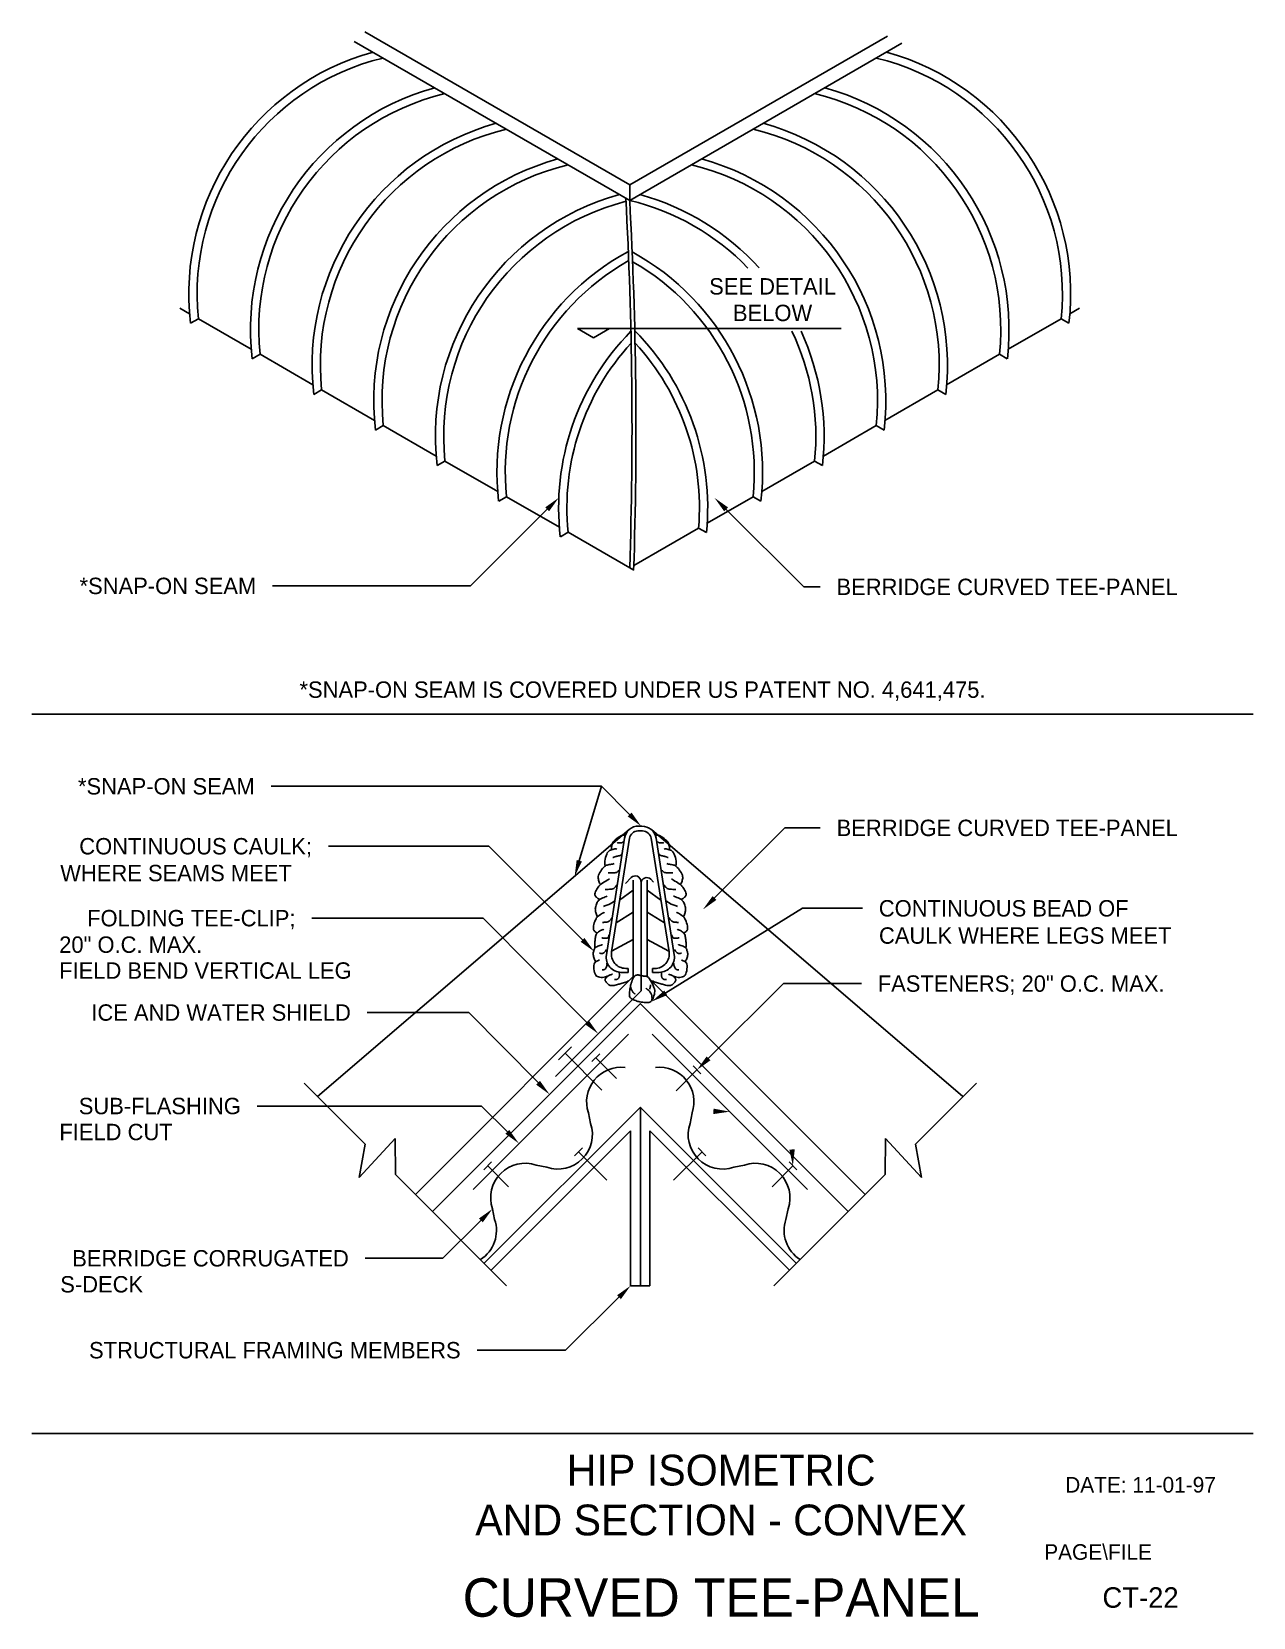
# Model space of a CAD drawing. Extents: x 1 to 15.9, y 0.5 to 19.8.
import ezdxf
from ezdxf.enums import TextEntityAlignment as Align

# ---------------------------------------------------------------- set-up
doc = ezdxf.new("R2010")
doc.units = 0
doc.header["$LTSCALE"] = 0.4
for name, color, linetype in [('BORDER', 7, 'CONTINUOUS'), ('CMP-FLSH', 7, 'CONTINUOUS'), ('DIM-TXT', 7, 'CONTINUOUS'), ('STRCTR', 7, 'CONTINUOUS')]:
    doc.layers.add(name, color=color, linetype=linetype)

msp = doc.modelspace()

# ---------------------------------------------------------------- linework, layer by layer
at = {"layer": 'BORDER', "color": 0, "linetype": 'CONTINUOUS'}
for p, q in [((0.982, 11.522), (15.88, 11.522)), ((15.88, 2.75), (0.982, 2.75))]:
    msp.add_line(p, q, dxfattribs=at)
at = {"layer": 'CMP-FLSH', "color": 0, "linetype": 'CONTINUOUS'}
for p, q in [((8.276, 17.788), (4.916, 19.728)), ((8.276, 17.979), (5.043, 19.845)), ((8.276, 17.979), (11.417, 19.793)), ((8.276, 17.788), (11.594, 19.704)), ((8.276, 17.788), (8.276, 17.979)), ((2.908, 16.406), (2.79, 16.475)), ((13.643, 16.406), (13.761, 16.475)), ((3.015, 16.345), (2.919, 16.29)), ((3.66, 15.972), (3.015, 16.345)), ((12.892, 15.972), (13.537, 16.345)), ((13.537, 16.345), (13.632, 16.29)), ((3.766, 15.911), (3.671, 15.856)), ((4.411, 15.539), (3.766, 15.911)), ((12.14, 15.539), (12.785, 15.911)), ((12.785, 15.911), (12.88, 15.856)), ((4.518, 15.477), (4.422, 15.422)), ((5.163, 15.105), (4.518, 15.477)), ((11.388, 15.105), (12.033, 15.477)), ((12.033, 15.477), (12.129, 15.422)), ((5.269, 15.043), (5.174, 14.988)), ((5.914, 14.671), (5.269, 15.043)), ((10.637, 14.671), (11.282, 15.043)), ((11.282, 15.043), (11.377, 14.988)), ((6.021, 14.609), (5.926, 14.554)), ((6.666, 14.237), (6.021, 14.609)), ((9.885, 14.237), (10.53, 14.609)), ((10.53, 14.609), (10.625, 14.554)), ((6.772, 14.175), (6.677, 14.12)), ((7.417, 13.803), (6.772, 14.175)), ((9.22, 13.853), (9.779, 14.175)), ((9.779, 14.175), (9.874, 14.12)), ((7.524, 13.741), (7.429, 13.686)), ((7.524, 13.741), (8.276, 13.307)), ((9.115, 13.792), (8.325, 13.336)), ((9.115, 13.792), (9.211, 13.737)), ((8.276, 13.307), (8.324, 13.28)), ((8.269, 10.115), (4.469, 6.858)), ((8.404, 10.098), (8.376, 10.098)), ((8.404, 10.157), (8.384, 10.157)), ((8.404, 10.157), (8.424, 10.157)), ((8.404, 10.098), (8.432, 10.098)), ((8.539, 10.115), (12.339, 6.858)), ((8.21, 10.009), (7.99, 8.587)), ((8.272, 10.009), (8.053, 8.625)), ((8.536, 10.009), (8.755, 8.625)), ((8.598, 10.009), (8.818, 8.587)), ((8.292, 9.529), (8.224, 9.459)), ((8.319, 8.322), (8.319, 9.499)), ((8.489, 8.322), (8.489, 9.499)), ((8.532, 9.509), (8.566, 9.475)), ((8.152, 9.253), (8.319, 9.375)), ((8.413, 8.148), (8.413, 9.459)), ((8.656, 9.253), (8.489, 9.375)), ((8.109, 8.979), (8.319, 9.109)), ((8.699, 8.979), (8.489, 9.109)), ((8.054, 8.631), (8.319, 8.773)), ((8.754, 8.631), (8.489, 8.773)), ((8.319, 8.322), (5.662, 5.665)), ((8.172, 8.374), (8.181, 8.374)), ((8.181, 8.374), (8.257, 8.374)), ((8.226, 8.422), (8.257, 8.422)), ((8.226, 8.422), (8.234, 8.422)), ((8.257, 8.422), (8.257, 8.374)), ((8.489, 8.322), (11.146, 5.665)), ((8.582, 8.422), (8.551, 8.422)), ((8.551, 8.422), (8.551, 8.374)), ((8.627, 8.374), (8.551, 8.374)), ((8.582, 8.422), (8.573, 8.422)), ((8.636, 8.374), (8.627, 8.374)), ((8.413, 8.148), (7.368, 7.103)), ((8.406, 7.995), (5.869, 5.458)), ((8.402, 7.995), (10.939, 5.458)), ((6.364, 5.727), (8.259, 7.622)), ((10.444, 5.727), (8.549, 7.622)), ((7.565, 7.467), (7.407, 7.309)), ((7.486, 7.388), (7.936, 6.938)), ((7.909, 7.381), (7.814, 7.286)), ((7.861, 7.333), (8.115, 7.079)), ((9.095, 7.184), (8.841, 6.93)), ((9.048, 7.232), (9.143, 7.137)), ((7.698, 6.233), (7.602, 6.137)), ((9.11, 6.233), (9.205, 6.137)), ((6.59, 6.062), (6.495, 5.967)), ((6.543, 6.014), (6.797, 5.76)), ((7.65, 6.185), (7.997, 5.838)), ((9.158, 6.185), (8.811, 5.838)), ((10.265, 6.014), (10.011, 5.76)), ((10.218, 6.062), (10.313, 5.967))]:
    msp.add_line(p, q, dxfattribs=at)
for points in [[(7.975, 9.675, 0), (7.972, 9.691, 0), (7.971, 9.71, 0), (7.972, 9.731, 0), (7.975, 9.753, 0), (7.98, 9.775, 0), (7.986, 9.796, 0), (7.994, 9.815, 0), (8.002, 9.832, 0), (8.012, 9.845, 0), (8.019, 9.852, 0), (8.029, 9.858, 0), (8.041, 9.864, 0), (8.054, 9.869, 0), (8.068, 9.874, 0), (8.081, 9.877, 0), (8.094, 9.879, 0), (8.106, 9.879, 0), (8.116, 9.878, 0)], [(8.053, 9.872, 0), (8.052, 9.881, 0), (8.052, 9.891, 0), (8.053, 9.903, 0), (8.055, 9.915, 0), (8.058, 9.927, 0), (8.061, 9.938, 0), (8.065, 9.949, 0), (8.07, 9.958, 0), (8.074, 9.965, 0), (8.085, 9.978, 0), (8.099, 9.991, 0), (8.116, 10.006, 0), (8.135, 10.019, 0), (8.154, 10.031, 0), (8.174, 10.041, 0), (8.192, 10.047, 0), (8.208, 10.047, 0), (8.22, 10.042, 0)], [(8.199, 9.971, 0), (8.198, 9.969, 0), (8.196, 9.967, 0), (8.194, 9.965, 0), (8.191, 9.963, 0), (8.188, 9.961, 0), (8.186, 9.959, 0), (8.183, 9.957, 0), (8.181, 9.956, 0), (8.179, 9.954, 0), (8.173, 9.953, 0), (8.167, 9.953, 0), (8.16, 9.953, 0), (8.152, 9.953, 0), (8.145, 9.954, 0), (8.137, 9.954, 0), (8.131, 9.953, 0), (8.125, 9.952, 0), (8.121, 9.949, 0)], [(8.759, 9.872, 0), (8.76, 9.881, 0), (8.76, 9.891, 0), (8.759, 9.903, 0), (8.757, 9.915, 0), (8.754, 9.927, 0), (8.751, 9.938, 0), (8.747, 9.949, 0), (8.743, 9.958, 0), (8.738, 9.965, 0), (8.727, 9.978, 0), (8.713, 9.991, 0), (8.696, 10.006, 0), (8.677, 10.019, 0), (8.658, 10.031, 0), (8.638, 10.041, 0), (8.62, 10.047, 0), (8.605, 10.047, 0), (8.592, 10.042, 0)], [(8.613, 9.971, 0), (8.614, 9.969, 0), (8.616, 9.967, 0), (8.618, 9.965, 0), (8.621, 9.963, 0), (8.624, 9.961, 0), (8.626, 9.959, 0), (8.629, 9.957, 0), (8.631, 9.956, 0), (8.634, 9.954, 0), (8.639, 9.953, 0), (8.645, 9.953, 0), (8.652, 9.953, 0), (8.66, 9.953, 0), (8.667, 9.954, 0), (8.675, 9.954, 0), (8.681, 9.953, 0), (8.687, 9.952, 0), (8.691, 9.949, 0)], [(8.837, 9.675, 0), (8.84, 9.691, 0), (8.841, 9.71, 0), (8.84, 9.731, 0), (8.837, 9.753, 0), (8.832, 9.775, 0), (8.826, 9.796, 0), (8.818, 9.815, 0), (8.81, 9.832, 0), (8.8, 9.845, 0), (8.793, 9.852, 0), (8.783, 9.858, 0), (8.771, 9.864, 0), (8.758, 9.869, 0), (8.744, 9.874, 0), (8.731, 9.877, 0), (8.718, 9.879, 0), (8.706, 9.879, 0), (8.696, 9.878, 0)], [(7.918, 9.446, 0), (7.913, 9.453, 0), (7.908, 9.463, 0), (7.903, 9.474, 0), (7.899, 9.486, 0), (7.896, 9.499, 0), (7.893, 9.512, 0), (7.892, 9.524, 0), (7.891, 9.535, 0), (7.892, 9.544, 0), (7.896, 9.558, 0), (7.902, 9.574, 0), (7.911, 9.59, 0), (7.921, 9.607, 0), (7.932, 9.624, 0), (7.945, 9.64, 0), (7.957, 9.654, 0), (7.969, 9.666, 0), (7.98, 9.675, 0), (7.989, 9.68, 0), (8, 9.683, 0), (8.013, 9.686, 0), (8.026, 9.688, 0), (8.04, 9.69, 0), (8.053, 9.692, 0), (8.066, 9.694, 0), (8.076, 9.698, 0), (8.085, 9.703, 0)], [(8.179, 9.818, 0), (8.179, 9.817, 0), (8.179, 9.817, 0), (8.179, 9.816, 0), (8.179, 9.815, 0), (8.179, 9.815, 0), (8.179, 9.814, 0), (8.179, 9.813, 0), (8.179, 9.813, 0), (8.179, 9.812, 0), (8.173, 9.807, 0), (8.166, 9.803, 0), (8.157, 9.799, 0), (8.147, 9.796, 0), (8.137, 9.793, 0), (8.127, 9.791, 0), (8.117, 9.789, 0), (8.108, 9.787, 0), (8.1, 9.785, 0), (8.097, 9.784, 0), (8.093, 9.782, 0), (8.089, 9.781, 0), (8.084, 9.779, 0), (8.08, 9.778, 0), (8.075, 9.776, 0), (8.072, 9.775, 0), (8.07, 9.774, 0), (8.069, 9.774, 0)], [(8.634, 9.818, 0), (8.633, 9.817, 0), (8.633, 9.817, 0), (8.633, 9.816, 0), (8.633, 9.815, 0), (8.633, 9.815, 0), (8.633, 9.814, 0), (8.633, 9.813, 0), (8.633, 9.813, 0), (8.634, 9.812, 0), (8.639, 9.807, 0), (8.646, 9.803, 0), (8.655, 9.799, 0), (8.665, 9.796, 0), (8.675, 9.793, 0), (8.685, 9.791, 0), (8.695, 9.789, 0), (8.704, 9.787, 0), (8.712, 9.785, 0), (8.715, 9.784, 0), (8.719, 9.782, 0), (8.723, 9.781, 0), (8.728, 9.779, 0), (8.733, 9.778, 0), (8.737, 9.776, 0), (8.74, 9.775, 0), (8.742, 9.774, 0), (8.743, 9.774, 0)], [(8.894, 9.446, 0), (8.899, 9.453, 0), (8.904, 9.463, 0), (8.909, 9.474, 0), (8.913, 9.486, 0), (8.916, 9.499, 0), (8.919, 9.512, 0), (8.921, 9.524, 0), (8.921, 9.535, 0), (8.92, 9.544, 0), (8.917, 9.558, 0), (8.91, 9.574, 0), (8.902, 9.59, 0), (8.891, 9.607, 0), (8.88, 9.624, 0), (8.868, 9.64, 0), (8.855, 9.654, 0), (8.843, 9.666, 0), (8.832, 9.675, 0), (8.823, 9.68, 0), (8.812, 9.683, 0), (8.8, 9.686, 0), (8.786, 9.688, 0), (8.772, 9.69, 0), (8.759, 9.692, 0), (8.747, 9.694, 0), (8.736, 9.698, 0), (8.727, 9.703, 0)], [(7.908, 9.265, 0), (7.9, 9.267, 0), (7.893, 9.271, 0), (7.885, 9.276, 0), (7.877, 9.282, 0), (7.869, 9.29, 0), (7.862, 9.297, 0), (7.857, 9.305, 0), (7.852, 9.313, 0), (7.85, 9.32, 0), (7.85, 9.331, 0), (7.853, 9.344, 0), (7.858, 9.358, 0), (7.865, 9.373, 0), (7.873, 9.387, 0), (7.882, 9.401, 0), (7.891, 9.414, 0), (7.9, 9.425, 0), (7.908, 9.435, 0), (7.918, 9.444, 0), (7.932, 9.455, 0), (7.949, 9.466, 0), (7.967, 9.477, 0), (7.985, 9.488, 0), (8.002, 9.497, 0), (8.015, 9.505, 0), (8.024, 9.509, 0), (8.027, 9.511, 0)], [(8.142, 9.621, 0), (8.141, 9.618, 0), (8.138, 9.614, 0), (8.136, 9.611, 0), (8.133, 9.607, 0), (8.129, 9.603, 0), (8.126, 9.6, 0), (8.122, 9.597, 0), (8.119, 9.595, 0), (8.116, 9.593, 0), (8.106, 9.59, 0), (8.093, 9.588, 0), (8.078, 9.587, 0), (8.063, 9.586, 0), (8.047, 9.586, 0), (8.034, 9.587, 0), (8.022, 9.587, 0), (8.015, 9.588, 0), (8.012, 9.588, 0)], [(8.67, 9.621, 0), (8.672, 9.618, 0), (8.674, 9.614, 0), (8.676, 9.611, 0), (8.68, 9.607, 0), (8.683, 9.603, 0), (8.686, 9.6, 0), (8.69, 9.597, 0), (8.693, 9.595, 0), (8.696, 9.593, 0), (8.706, 9.59, 0), (8.719, 9.588, 0), (8.734, 9.587, 0), (8.749, 9.586, 0), (8.765, 9.586, 0), (8.779, 9.587, 0), (8.79, 9.587, 0), (8.798, 9.588, 0), (8.8, 9.588, 0)], [(8.905, 9.265, 0), (8.912, 9.267, 0), (8.919, 9.271, 0), (8.927, 9.276, 0), (8.935, 9.282, 0), (8.943, 9.29, 0), (8.95, 9.297, 0), (8.956, 9.305, 0), (8.96, 9.313, 0), (8.962, 9.32, 0), (8.962, 9.331, 0), (8.959, 9.344, 0), (8.954, 9.358, 0), (8.947, 9.373, 0), (8.939, 9.387, 0), (8.93, 9.401, 0), (8.921, 9.414, 0), (8.912, 9.425, 0), (8.905, 9.435, 0), (8.894, 9.444, 0), (8.88, 9.455, 0), (8.863, 9.466, 0), (8.845, 9.477, 0), (8.827, 9.488, 0), (8.811, 9.497, 0), (8.797, 9.505, 0), (8.788, 9.509, 0), (8.785, 9.511, 0)], [(7.881, 9.051, 0), (7.877, 9.059, 0), (7.873, 9.069, 0), (7.869, 9.079, 0), (7.865, 9.091, 0), (7.862, 9.102, 0), (7.859, 9.114, 0), (7.857, 9.125, 0), (7.856, 9.136, 0), (7.855, 9.145, 0), (7.856, 9.155, 0), (7.858, 9.166, 0), (7.861, 9.179, 0), (7.865, 9.192, 0), (7.869, 9.206, 0), (7.875, 9.218, 0), (7.88, 9.23, 0), (7.886, 9.24, 0), (7.892, 9.248, 0), (7.901, 9.256, 0), (7.914, 9.265, 0), (7.929, 9.273, 0), (7.946, 9.281, 0), (7.962, 9.288, 0), (7.977, 9.294, 0), (7.99, 9.299, 0), (7.998, 9.302, 0), (8.001, 9.303, 0)], [(8.116, 9.44, 0), (8.114, 9.435, 0), (8.111, 9.43, 0), (8.107, 9.424, 0), (8.103, 9.418, 0), (8.098, 9.413, 0), (8.094, 9.408, 0), (8.089, 9.403, 0), (8.084, 9.399, 0), (8.08, 9.396, 0), (8.07, 9.393, 0), (8.057, 9.39, 0), (8.042, 9.388, 0), (8.027, 9.387, 0), (8.011, 9.386, 0), (7.997, 9.385, 0), (7.986, 9.385, 0), (7.978, 9.385, 0), (7.975, 9.385, 0)], [(8.696, 9.44, 0), (8.698, 9.435, 0), (8.701, 9.43, 0), (8.705, 9.424, 0), (8.709, 9.418, 0), (8.714, 9.413, 0), (8.719, 9.408, 0), (8.723, 9.403, 0), (8.728, 9.399, 0), (8.733, 9.396, 0), (8.742, 9.393, 0), (8.755, 9.39, 0), (8.77, 9.388, 0), (8.786, 9.387, 0), (8.801, 9.386, 0), (8.815, 9.385, 0), (8.826, 9.385, 0), (8.834, 9.385, 0), (8.837, 9.385, 0)], [(8.931, 9.051, 0), (8.935, 9.059, 0), (8.939, 9.069, 0), (8.943, 9.079, 0), (8.947, 9.091, 0), (8.951, 9.102, 0), (8.953, 9.114, 0), (8.955, 9.125, 0), (8.956, 9.136, 0), (8.957, 9.145, 0), (8.956, 9.155, 0), (8.954, 9.166, 0), (8.951, 9.179, 0), (8.947, 9.192, 0), (8.943, 9.206, 0), (8.938, 9.218, 0), (8.932, 9.23, 0), (8.926, 9.24, 0), (8.92, 9.248, 0), (8.911, 9.256, 0), (8.898, 9.265, 0), (8.883, 9.273, 0), (8.866, 9.281, 0), (8.85, 9.288, 0), (8.835, 9.294, 0), (8.822, 9.299, 0), (8.814, 9.302, 0), (8.811, 9.303, 0)], [(7.876, 8.854, 0), (7.871, 8.856, 0), (7.866, 8.859, 0), (7.86, 8.863, 0), (7.854, 8.867, 0), (7.849, 8.872, 0), (7.844, 8.877, 0), (7.84, 8.883, 0), (7.837, 8.888, 0), (7.835, 8.893, 0), (7.832, 8.906, 0), (7.832, 8.922, 0), (7.834, 8.94, 0), (7.838, 8.959, 0), (7.843, 8.978, 0), (7.85, 8.996, 0), (7.856, 9.013, 0), (7.864, 9.028, 0), (7.871, 9.041, 0), (7.879, 9.049, 0), (7.889, 9.058, 0), (7.903, 9.068, 0), (7.917, 9.078, 0), (7.931, 9.087, 0), (7.944, 9.094, 0), (7.955, 9.101, 0), (7.962, 9.105, 0), (7.965, 9.106, 0)], [(8.095, 9.248, 0), (8.09, 9.245, 0), (8.084, 9.24, 0), (8.078, 9.235, 0), (8.071, 9.231, 0), (8.064, 9.226, 0), (8.057, 9.221, 0), (8.05, 9.217, 0), (8.043, 9.213, 0), (8.038, 9.21, 0), (8.03, 9.206, 0), (8.019, 9.202, 0), (8.007, 9.197, 0), (7.995, 9.192, 0), (7.983, 9.188, 0), (7.972, 9.184, 0), (7.963, 9.18, 0), (7.957, 9.178, 0), (7.954, 9.177, 0)], [(8.717, 9.248, 0), (8.722, 9.245, 0), (8.728, 9.24, 0), (8.734, 9.235, 0), (8.741, 9.231, 0), (8.748, 9.226, 0), (8.756, 9.221, 0), (8.762, 9.217, 0), (8.769, 9.213, 0), (8.774, 9.21, 0), (8.782, 9.206, 0), (8.793, 9.202, 0), (8.805, 9.197, 0), (8.817, 9.192, 0), (8.829, 9.188, 0), (8.841, 9.184, 0), (8.849, 9.18, 0), (8.856, 9.178, 0), (8.858, 9.177, 0)], [(8.936, 8.854, 0), (8.941, 8.856, 0), (8.946, 8.859, 0), (8.952, 8.863, 0), (8.958, 8.867, 0), (8.963, 8.872, 0), (8.968, 8.877, 0), (8.972, 8.883, 0), (8.976, 8.888, 0), (8.978, 8.893, 0), (8.98, 8.906, 0), (8.98, 8.922, 0), (8.978, 8.94, 0), (8.974, 8.959, 0), (8.969, 8.978, 0), (8.963, 8.996, 0), (8.956, 9.013, 0), (8.948, 9.028, 0), (8.941, 9.041, 0), (8.934, 9.049, 0), (8.923, 9.058, 0), (8.91, 9.068, 0), (8.895, 9.078, 0), (8.881, 9.087, 0), (8.868, 9.094, 0), (8.857, 9.101, 0), (8.85, 9.105, 0), (8.847, 9.106, 0)], [(7.85, 8.679, 0), (7.85, 8.685, 0), (7.849, 8.691, 0), (7.849, 8.698, 0), (7.849, 8.706, 0), (7.849, 8.713, 0), (7.849, 8.721, 0), (7.849, 8.728, 0), (7.85, 8.734, 0), (7.85, 8.74, 0), (7.851, 8.749, 0), (7.852, 8.761, 0), (7.853, 8.773, 0), (7.855, 8.787, 0), (7.857, 8.8, 0), (7.859, 8.813, 0), (7.862, 8.825, 0), (7.866, 8.835, 0), (7.871, 8.843, 0), (7.877, 8.851, 0), (7.886, 8.859, 0), (7.896, 8.868, 0), (7.907, 8.877, 0), (7.919, 8.884, 0), (7.93, 8.89, 0), (7.941, 8.894, 0), (7.951, 8.895, 0), (7.96, 8.893, 0)], [(8.059, 9.041, 0), (8.056, 9.035, 0), (8.052, 9.029, 0), (8.047, 9.023, 0), (8.041, 9.016, 0), (8.035, 9.01, 0), (8.029, 9.004, 0), (8.023, 8.999, 0), (8.017, 8.995, 0), (8.012, 8.991, 0), (8.006, 8.989, 0), (7.999, 8.987, 0), (7.991, 8.986, 0), (7.983, 8.985, 0), (7.974, 8.984, 0), (7.965, 8.984, 0), (7.957, 8.983, 0), (7.95, 8.982, 0), (7.944, 8.98, 0)], [(8.753, 9.041, 0), (8.756, 9.035, 0), (8.761, 9.029, 0), (8.765, 9.023, 0), (8.771, 9.016, 0), (8.777, 9.01, 0), (8.783, 9.004, 0), (8.789, 8.999, 0), (8.795, 8.995, 0), (8.8, 8.991, 0), (8.806, 8.989, 0), (8.813, 8.987, 0), (8.821, 8.986, 0), (8.83, 8.985, 0), (8.838, 8.984, 0), (8.847, 8.984, 0), (8.855, 8.983, 0), (8.862, 8.982, 0), (8.868, 8.98, 0)], [(8.962, 8.679, 0), (8.962, 8.685, 0), (8.963, 8.691, 0), (8.963, 8.698, 0), (8.963, 8.706, 0), (8.963, 8.713, 0), (8.963, 8.721, 0), (8.963, 8.728, 0), (8.962, 8.734, 0), (8.962, 8.74, 0), (8.961, 8.749, 0), (8.96, 8.761, 0), (8.959, 8.773, 0), (8.957, 8.787, 0), (8.955, 8.8, 0), (8.953, 8.813, 0), (8.95, 8.825, 0), (8.946, 8.835, 0), (8.941, 8.843, 0), (8.935, 8.851, 0), (8.926, 8.859, 0), (8.916, 8.868, 0), (8.905, 8.877, 0), (8.894, 8.884, 0), (8.882, 8.89, 0), (8.871, 8.894, 0), (8.861, 8.895, 0), (8.853, 8.893, 0)], [(7.861, 8.504, 0), (7.856, 8.512, 0), (7.851, 8.521, 0), (7.846, 8.532, 0), (7.841, 8.543, 0), (7.837, 8.555, 0), (7.834, 8.567, 0), (7.832, 8.578, 0), (7.83, 8.588, 0), (7.829, 8.597, 0), (7.83, 8.605, 0), (7.831, 8.613, 0), (7.833, 8.623, 0), (7.836, 8.633, 0), (7.839, 8.642, 0), (7.843, 8.652, 0), (7.847, 8.661, 0), (7.851, 8.668, 0), (7.855, 8.674, 0), (7.863, 8.68, 0), (7.873, 8.686, 0), (7.886, 8.692, 0), (7.899, 8.697, 0), (7.912, 8.702, 0), (7.925, 8.706, 0), (7.935, 8.709, 0), (7.941, 8.711, 0), (7.944, 8.712, 0)], [(8.022, 8.833, 0), (8.022, 8.829, 0), (8.022, 8.824, 0), (8.021, 8.819, 0), (8.019, 8.814, 0), (8.017, 8.809, 0), (8.015, 8.804, 0), (8.012, 8.8, 0), (8.009, 8.797, 0), (8.007, 8.794, 0), (8, 8.792, 0), (7.991, 8.79, 0), (7.981, 8.79, 0), (7.97, 8.79, 0), (7.959, 8.791, 0), (7.949, 8.792, 0), (7.941, 8.793, 0), (7.936, 8.794, 0), (7.934, 8.794, 0)], [(8.79, 8.833, 0), (8.79, 8.829, 0), (8.79, 8.824, 0), (8.791, 8.819, 0), (8.793, 8.814, 0), (8.795, 8.809, 0), (8.797, 8.804, 0), (8.8, 8.8, 0), (8.803, 8.797, 0), (8.806, 8.794, 0), (8.812, 8.792, 0), (8.821, 8.79, 0), (8.831, 8.79, 0), (8.842, 8.79, 0), (8.853, 8.791, 0), (8.863, 8.792, 0), (8.871, 8.793, 0), (8.877, 8.794, 0), (8.879, 8.794, 0)], [(8.952, 8.504, 0), (8.957, 8.512, 0), (8.961, 8.521, 0), (8.966, 8.532, 0), (8.971, 8.543, 0), (8.975, 8.555, 0), (8.978, 8.567, 0), (8.981, 8.578, 0), (8.982, 8.588, 0), (8.983, 8.597, 0), (8.982, 8.605, 0), (8.981, 8.613, 0), (8.979, 8.623, 0), (8.976, 8.633, 0), (8.973, 8.642, 0), (8.97, 8.652, 0), (8.966, 8.661, 0), (8.961, 8.668, 0), (8.957, 8.674, 0), (8.949, 8.68, 0), (8.939, 8.686, 0), (8.926, 8.692, 0), (8.913, 8.697, 0), (8.9, 8.702, 0), (8.887, 8.706, 0), (8.877, 8.709, 0), (8.871, 8.711, 0), (8.868, 8.712, 0)], [(8.001, 8.329, 0), (7.991, 8.323, 0), (7.978, 8.318, 0), (7.962, 8.315, 0), (7.945, 8.313, 0), (7.927, 8.313, 0), (7.91, 8.315, 0), (7.895, 8.318, 0), (7.881, 8.323, 0), (7.871, 8.329, 0), (7.862, 8.34, 0), (7.853, 8.355, 0), (7.847, 8.374, 0), (7.842, 8.394, 0), (7.839, 8.415, 0), (7.837, 8.436, 0), (7.838, 8.456, 0), (7.84, 8.474, 0), (7.845, 8.488, 0), (7.849, 8.493, 0), (7.856, 8.499, 0), (7.865, 8.505, 0), (7.874, 8.511, 0), (7.884, 8.516, 0), (7.893, 8.52, 0), (7.9, 8.523, 0), (7.906, 8.525, 0), (7.908, 8.526, 0)], [(7.991, 8.652, 0), (7.988, 8.646, 0), (7.984, 8.64, 0), (7.978, 8.633, 0), (7.972, 8.626, 0), (7.966, 8.62, 0), (7.959, 8.614, 0), (7.952, 8.609, 0), (7.945, 8.605, 0), (7.939, 8.603, 0), (7.936, 8.602, 0), (7.932, 8.602, 0), (7.927, 8.603, 0), (7.923, 8.604, 0), (7.918, 8.605, 0), (7.914, 8.606, 0), (7.911, 8.607, 0), (7.908, 8.608, 0), (7.908, 8.608, 0)], [(8.811, 8.329, 0), (8.821, 8.323, 0), (8.834, 8.318, 0), (8.85, 8.315, 0), (8.867, 8.313, 0), (8.885, 8.313, 0), (8.902, 8.315, 0), (8.918, 8.318, 0), (8.931, 8.323, 0), (8.941, 8.329, 0), (8.951, 8.34, 0), (8.959, 8.355, 0), (8.965, 8.374, 0), (8.97, 8.394, 0), (8.973, 8.415, 0), (8.975, 8.436, 0), (8.974, 8.456, 0), (8.972, 8.474, 0), (8.967, 8.488, 0), (8.963, 8.493, 0), (8.956, 8.499, 0), (8.948, 8.505, 0), (8.938, 8.511, 0), (8.928, 8.516, 0), (8.919, 8.52, 0), (8.912, 8.523, 0), (8.907, 8.525, 0), (8.905, 8.526, 0)], [(8.821, 8.652, 0), (8.824, 8.646, 0), (8.828, 8.64, 0), (8.834, 8.633, 0), (8.84, 8.626, 0), (8.847, 8.62, 0), (8.854, 8.614, 0), (8.861, 8.609, 0), (8.867, 8.605, 0), (8.873, 8.603, 0), (8.876, 8.602, 0), (8.88, 8.602, 0), (8.885, 8.603, 0), (8.89, 8.604, 0), (8.894, 8.605, 0), (8.898, 8.606, 0), (8.902, 8.607, 0), (8.904, 8.608, 0), (8.905, 8.608, 0)], [(7.996, 8.488, 0), (7.997, 8.481, 0), (7.998, 8.472, 0), (7.997, 8.462, 0), (7.995, 8.452, 0), (7.992, 8.442, 0), (7.989, 8.433, 0), (7.985, 8.424, 0), (7.98, 8.417, 0), (7.975, 8.411, 0), (7.972, 8.409, 0), (7.968, 8.408, 0), (7.963, 8.407, 0), (7.957, 8.406, 0), (7.952, 8.406, 0), (7.947, 8.406, 0), (7.943, 8.406, 0), (7.94, 8.406, 0), (7.939, 8.406, 0)], [(8.262, 8.269, 0), (8.252, 8.265, 0), (8.24, 8.26, 0), (8.226, 8.255, 0), (8.212, 8.25, 0), (8.198, 8.245, 0), (8.184, 8.241, 0), (8.17, 8.237, 0), (8.158, 8.233, 0), (8.147, 8.231, 0), (8.137, 8.228, 0), (8.126, 8.225, 0), (8.113, 8.221, 0), (8.099, 8.218, 0), (8.085, 8.215, 0), (8.072, 8.213, 0), (8.059, 8.212, 0), (8.048, 8.212, 0), (8.038, 8.214, 0), (8.03, 8.218, 0), (8.022, 8.223, 0), (8.013, 8.229, 0), (8.004, 8.237, 0), (7.995, 8.246, 0), (7.988, 8.254, 0), (7.982, 8.263, 0), (7.977, 8.272, 0), (7.975, 8.28, 0), (7.976, 8.285, 0), (7.977, 8.291, 0), (7.98, 8.297, 0), (7.984, 8.303, 0), (7.988, 8.31, 0), (7.993, 8.315, 0), (7.998, 8.321, 0), (8.002, 8.325, 0), (8.007, 8.329, 0), (8.012, 8.332, 0), (8.019, 8.336, 0), (8.027, 8.339, 0), (8.035, 8.342, 0), (8.044, 8.345, 0), (8.052, 8.347, 0), (8.058, 8.349, 0), (8.062, 8.351, 0), (8.064, 8.351, 0)], [(8.147, 8.367, 0), (8.148, 8.363, 0), (8.149, 8.358, 0), (8.15, 8.352, 0), (8.15, 8.346, 0), (8.15, 8.34, 0), (8.15, 8.333, 0), (8.149, 8.328, 0), (8.148, 8.322, 0), (8.147, 8.318, 0), (8.146, 8.315, 0), (8.144, 8.312, 0), (8.142, 8.308, 0), (8.14, 8.305, 0), (8.137, 8.301, 0), (8.134, 8.298, 0), (8.132, 8.295, 0), (8.129, 8.293, 0), (8.126, 8.291, 0), (8.123, 8.289, 0), (8.119, 8.288, 0), (8.113, 8.287, 0), (8.108, 8.287, 0), (8.103, 8.286, 0), (8.098, 8.286, 0), (8.094, 8.285, 0), (8.091, 8.285, 0), (8.09, 8.285, 0)], [(8.408, 8.335, 0), (8.402, 8.337, 0), (8.395, 8.339, 0), (8.387, 8.341, 0), (8.378, 8.342, 0), (8.37, 8.342, 0), (8.361, 8.341, 0), (8.353, 8.339, 0), (8.346, 8.337, 0), (8.34, 8.335, 0), (8.33, 8.325, 0), (8.321, 8.312, 0), (8.313, 8.296, 0), (8.306, 8.279, 0), (8.3, 8.26, 0), (8.294, 8.241, 0), (8.29, 8.223, 0), (8.286, 8.206, 0), (8.283, 8.192, 0), (8.28, 8.181, 0), (8.278, 8.168, 0), (8.275, 8.154, 0), (8.273, 8.138, 0), (8.271, 8.123, 0), (8.271, 8.108, 0), (8.271, 8.094, 0), (8.274, 8.082, 0), (8.278, 8.072, 0), (8.284, 8.063, 0), (8.294, 8.055, 0), (8.306, 8.047, 0), (8.32, 8.04, 0), (8.334, 8.034, 0), (8.349, 8.029, 0), (8.363, 8.024, 0), (8.376, 8.02, 0), (8.387, 8.017, 0), (8.4, 8.014, 0), (8.416, 8.011, 0), (8.434, 8.009, 0), (8.453, 8.007, 0), (8.472, 8.006, 0), (8.49, 8.006, 0), (8.507, 8.008, 0), (8.521, 8.011, 0), (8.533, 8.017, 0), (8.542, 8.026, 0), (8.551, 8.039, 0), (8.559, 8.054, 0), (8.566, 8.071, 0), (8.571, 8.089, 0), (8.576, 8.107, 0), (8.579, 8.125, 0), (8.58, 8.14, 0), (8.58, 8.154, 0), (8.577, 8.171, 0), (8.571, 8.191, 0), (8.563, 8.212, 0), (8.553, 8.234, 0), (8.542, 8.256, 0), (8.529, 8.276, 0), (8.516, 8.295, 0), (8.503, 8.31, 0), (8.489, 8.322, 0), (8.483, 8.325, 0), (8.474, 8.327, 0), (8.465, 8.328, 0), (8.454, 8.329, 0), (8.444, 8.329, 0), (8.433, 8.33, 0), (8.424, 8.33, 0), (8.415, 8.332, 0), (8.408, 8.335, 0)], [(8.55, 8.269, 0), (8.56, 8.265, 0), (8.572, 8.26, 0), (8.586, 8.255, 0), (8.6, 8.25, 0), (8.614, 8.245, 0), (8.628, 8.241, 0), (8.642, 8.237, 0), (8.654, 8.233, 0), (8.665, 8.231, 0), (8.675, 8.228, 0), (8.687, 8.225, 0), (8.699, 8.221, 0), (8.713, 8.218, 0), (8.727, 8.215, 0), (8.74, 8.213, 0), (8.753, 8.212, 0), (8.765, 8.212, 0), (8.774, 8.214, 0), (8.782, 8.218, 0), (8.791, 8.223, 0), (8.8, 8.229, 0), (8.809, 8.237, 0), (8.817, 8.246, 0), (8.824, 8.254, 0), (8.831, 8.263, 0), (8.835, 8.272, 0), (8.837, 8.28, 0), (8.837, 8.285, 0), (8.835, 8.291, 0), (8.832, 8.297, 0), (8.828, 8.303, 0), (8.824, 8.31, 0), (8.819, 8.315, 0), (8.814, 8.321, 0), (8.81, 8.325, 0), (8.806, 8.329, 0), (8.8, 8.332, 0), (8.794, 8.336, 0), (8.785, 8.339, 0), (8.777, 8.342, 0), (8.768, 8.345, 0), (8.76, 8.347, 0), (8.754, 8.349, 0), (8.75, 8.351, 0), (8.748, 8.351, 0)], [(8.665, 8.367, 0), (8.664, 8.363, 0), (8.663, 8.358, 0), (8.662, 8.352, 0), (8.662, 8.346, 0), (8.662, 8.34, 0), (8.662, 8.333, 0), (8.663, 8.328, 0), (8.664, 8.322, 0), (8.665, 8.318, 0), (8.666, 8.315, 0), (8.668, 8.312, 0), (8.67, 8.308, 0), (8.672, 8.305, 0), (8.675, 8.301, 0), (8.678, 8.298, 0), (8.68, 8.295, 0), (8.683, 8.293, 0), (8.686, 8.291, 0), (8.689, 8.289, 0), (8.694, 8.288, 0), (8.699, 8.287, 0), (8.704, 8.287, 0), (8.71, 8.286, 0), (8.715, 8.286, 0), (8.719, 8.285, 0), (8.721, 8.285, 0), (8.722, 8.285, 0)], [(8.816, 8.488, 0), (8.815, 8.481, 0), (8.814, 8.472, 0), (8.815, 8.462, 0), (8.817, 8.452, 0), (8.82, 8.442, 0), (8.824, 8.433, 0), (8.828, 8.424, 0), (8.832, 8.417, 0), (8.837, 8.411, 0), (8.84, 8.409, 0), (8.844, 8.408, 0), (8.849, 8.407, 0), (8.855, 8.406, 0), (8.86, 8.406, 0), (8.865, 8.406, 0), (8.87, 8.406, 0), (8.872, 8.406, 0), (8.873, 8.406, 0)], [(8.283, 8.22, 0), (8.283, 8.215, 0), (8.284, 8.21, 0), (8.285, 8.204, 0), (8.286, 8.198, 0), (8.287, 8.192, 0), (8.289, 8.186, 0), (8.29, 8.18, 0), (8.292, 8.175, 0), (8.293, 8.17, 0), (8.295, 8.166, 0), (8.297, 8.161, 0), (8.3, 8.156, 0), (8.303, 8.15, 0), (8.306, 8.145, 0), (8.31, 8.14, 0), (8.313, 8.135, 0), (8.316, 8.13, 0), (8.319, 8.127, 0), (8.321, 8.125, 0), (8.324, 8.122, 0), (8.327, 8.12, 0), (8.33, 8.118, 0), (8.333, 8.115, 0), (8.336, 8.113, 0), (8.338, 8.112, 0), (8.34, 8.111, 0), (8.34, 8.11, 0)], [(8.543, 8.023, 0), (8.545, 8.029, 0), (8.546, 8.037, 0), (8.546, 8.045, 0), (8.547, 8.054, 0), (8.547, 8.063, 0), (8.546, 8.071, 0), (8.546, 8.08, 0), (8.545, 8.087, 0), (8.543, 8.094, 0), (8.542, 8.099, 0), (8.539, 8.105, 0), (8.536, 8.112, 0), (8.532, 8.119, 0), (8.528, 8.126, 0), (8.524, 8.132, 0), (8.52, 8.138, 0), (8.516, 8.144, 0), (8.512, 8.148, 0), (8.508, 8.152, 0), (8.503, 8.157, 0), (8.497, 8.161, 0), (8.491, 8.166, 0), (8.485, 8.171, 0), (8.479, 8.175, 0), (8.475, 8.178, 0), (8.472, 8.18, 0), (8.47, 8.181, 0)], [(8.529, 8.22, 0), (8.529, 8.215, 0), (8.528, 8.21, 0), (8.527, 8.204, 0), (8.526, 8.198, 0), (8.525, 8.192, 0), (8.524, 8.186, 0), (8.522, 8.18, 0), (8.52, 8.175, 0), (8.519, 8.17, 0)]]:
    msp.add_polyline3d(points, dxfattribs=at)
for centre, radius, start, end in [((5.96, 16.645), 3.062, 105.4465, 186.6551), ((10.591, 16.645), 3.062, 353.3449, 74.5535), ((5.96, 16.645), 2.961, 103.4962, 185.8118), ((10.591, 16.645), 2.961, 354.1882, 76.5038), ((6.712, 16.211), 3.062, 105.4465, 186.655), ((9.839, 16.211), 3.062, 353.3449, 74.5535), ((6.712, 16.211), 2.961, 103.4962, 185.8118), ((9.839, 16.211), 2.961, 354.1882, 76.5038), ((7.463, 15.777), 3.062, 105.4464, 186.6551), ((7.463, 15.777), 2.961, 103.4962, 185.8118), ((9.088, 15.777), 2.961, 354.1882, 76.5038), ((9.088, 15.777), 3.062, 353.3449, 74.5535), ((8.215, 15.343), 3.062, 105.4465, 186.6551), ((8.215, 15.343), 2.961, 103.4962, 185.8118), ((8.336, 15.343), 2.961, 354.1882, 76.5038), ((8.336, 15.343), 3.062, 353.3449, 74.5535), ((8.967, 14.909), 3.062, 105.4464, 186.6551), ((-43.263, 15.012), 51.566, 358.1057, 3.1171), ((7.584, 14.909), 3.062, 42.1495, 74.5536), ((8.967, 14.909), 2.961, 104.4081, 185.8118), ((-43.215, 14.984), 51.566, 358.1057, 3.1171), ((7.584, 14.909), 2.961, 43.9377, 76.5038), ((9.718, 14.475), 3.062, 118.6437, 186.655), ((9.718, 14.475), 2.961, 119.5841, 185.8119), ((6.833, 14.475), 3.062, 353.3449, 61.2412), ((6.833, 14.475), 2.961, 354.1882, 60.0585), ((10.47, 14.041), 3.062, 135.3876, 186.6551), ((6.164, 14.041), 3.062, 354.2911, 44.7815), ((7.584, 14.909), 2.961, 354.1882, 25.6866), ((7.584, 14.909), 3.062, 353.3449, 24.7841), ((10.47, 14.041), 2.961, 137.3101, 185.812), ((6.164, 14.041), 2.961, 355.173, 42.6899), ((8.384, 9.982), 0.176, 90.0028, 171.1961), ((8.376, 9.993), 0.105, 89.9982, 170.9998), ((8.424, 9.982), 0.175, 8.7995, 90.0016), ((8.432, 9.993), 0.105, 9.0002, 89.9987), ((8.342, 9.48), 0.0702, 359.9962, 135.8248), ((8.483, 9.459), 0.0702, 45.0905, 179.9951), ((8.172, 8.558), 0.184, 171.0005, 269.9981), ((8.226, 8.597), 0.175, 170.9969, 270.0012), ((8.582, 8.597), 0.176, 270.0004, 8.999), ((8.636, 8.558), 0.184, 269.998, 9.0034)]:
    msp.add_arc(centre, radius, start, end, dxfattribs=at)
at = {"layer": 'DIM-TXT', "color": 0, "linetype": 'CONTINUOUS'}
for p, q in [((7.269, 14.021), (6.333, 13.087)), ((9.451, 14.02), (10.397, 13.075)), ((6.333, 13.087), (3.92, 13.087)), ((10.397, 13.075), (10.597, 13.075)), ((7.931, 10.643), (3.901, 10.643)), ((7.66, 9.735), (7.931, 10.643)), ((8.273, 10.299), (7.931, 10.643)), ((9.31, 9.281), (10.165, 10.136)), ((10.165, 10.136), (10.599, 10.136)), ((6.557, 9.912), (4.6, 9.912)), ((7.7, 8.77), (6.557, 9.912)), ((8.715, 8.124), (10.384, 9.155)), ((10.384, 9.155), (11.113, 9.155)), ((6.489, 9.035), (4.399, 9.035)), ((7.749, 7.768), (6.489, 9.035)), ((9.237, 7.326), (10.15, 8.237)), ((10.15, 8.237), (11.1, 8.237)), ((6.312, 7.884), (5.074, 7.884)), ((7.157, 7.029), (6.312, 7.884)), ((6.467, 6.744), (3.732, 6.744)), ((6.783, 6.429), (6.467, 6.744)), ((6.46, 5.348), (5.997, 4.887)), ((5.997, 4.887), (5.049, 4.887)), ((8.144, 4.412), (7.492, 3.766)), ((7.492, 3.766), (6.413, 3.766))]:
    msp.add_line(p, q, dxfattribs=at)
for points in [[(7.245, 14.045), (7.293, 13.998), (7.41, 14.162)], [(9.427, 13.996), (9.474, 14.044), (9.309, 14.161)], [(8.297, 10.323), (8.25, 10.276), (8.414, 10.157)], [(7.692, 9.726), (7.628, 9.745), (7.603, 9.544)], [(9.333, 9.258), (9.286, 9.305), (9.168, 9.14)], [(7.723, 8.794), (7.676, 8.747), (7.841, 8.629)], [(8.732, 8.096), (8.697, 8.153), (8.545, 8.019)], [(7.773, 7.791), (7.726, 7.744), (7.89, 7.626)], [(9.261, 7.302), (9.213, 7.349), (9.095, 7.184)], [(7.18, 7.052), (7.133, 7.005), (7.297, 6.886)], [(6.806, 6.452), (6.759, 6.405), (6.924, 6.287)], [(6.436, 5.372), (6.483, 5.325), (6.602, 5.49)], [(8.121, 4.436), (8.167, 4.388), (8.286, 4.553)]]:
    msp.add_solid(points, dxfattribs=at)
at = {"layer": 'DIM-TXT', "color": 0, "linetype": 'CONTINUOUS', "extrusion": (0, 0, -1)}
for points in [[(-9.297, 6.712), (-9.496, 6.675), (-9.296, 6.646)], [(-10.288, 6.216), (-10.265, 6.014), (-10.222, 6.212)]]:
    msp.add_solid(points, dxfattribs=at)
at = {"layer": 'STRCTR', "color": 0, "linetype": 'CONTINUOUS'}
for p, q in [((7.638, 16.226), (10.852, 16.226)), ((7.638, 16.226), (7.832, 16.114)), ((8.027, 16.226), (7.832, 16.114)), ((5.048, 6.279), (4.305, 7.021)), ((11.76, 6.279), (12.503, 7.021)), ((8.406, 6.731), (6.501, 4.826)), ((7.772, 6.66), (7.797, 6.531)), ((8.402, 6.731), (10.307, 4.826)), ((8.406, 6.731), (8.406, 4.553)), ((9.036, 6.66), (9.011, 6.531)), ((6.586, 4.741), (8.286, 6.441)), ((8.286, 6.441), (8.286, 4.553)), ((10.222, 4.741), (8.522, 6.441)), ((8.522, 6.441), (8.522, 4.553)), ((4.976, 5.871), (5.413, 6.347)), ((5.048, 6.279), (4.976, 5.871)), ((5.413, 6.347), (5.417, 5.909)), ((11.395, 6.347), (11.391, 5.909)), ((11.832, 5.871), (11.395, 6.347)), ((11.76, 6.279), (11.832, 5.871)), ((7.264, 5.998), (7.135, 6.024)), ((9.544, 5.998), (9.673, 6.024)), ((5.417, 5.909), (6.774, 4.553)), ((11.391, 5.909), (10.034, 4.553)), ((6.602, 5.49), (6.627, 5.361)), ((10.206, 5.49), (10.181, 5.361)), ((8.522, 4.553), (8.286, 4.553))]:
    msp.add_line(p, q, dxfattribs=at)
for centre, start, end in [((8.17, 6.795), 83.3599, 198.7071), ((8.638, 6.795), 341.2922, 96.6406), ((7.399, 6.396), 251.2932, 18.7067), ((9.409, 6.396), 161.2933, 288.7066), ((7, 5.625), 71.2934, 198.7073), ((9.808, 5.625), 341.2929, 108.7066), ((6.229, 5.226), 302.5275, 18.7063), ((10.579, 5.226), 161.2941, 237.4721)]:
    msp.add_arc(centre, 0.421, start, end, dxfattribs=at)

# ---------------------------------------------------------------- texts
at = {"layer": 'BORDER', "color": 0, "linetype": 'CONTINUOUS'}
for s, height, p in [('DATE: 11-01-97', 0.1902, (14.505, 2.125)), ('CT-22', 0.25, (14.505, 0.75))]:
    msp.add_text(s, height=height, dxfattribs=at).set_placement(p, align=Align.MIDDLE)
msp.add_text('PAGE\\FILE', height=0.1902, dxfattribs=at).set_placement((13.33, 1.21))
at = {"layer": 'BORDER', "color": 0}
msp.add_text('CURVED TEE-PANEL', height=0.46875, dxfattribs=at).set_placement((9.39, 0.75), align=Align.MIDDLE)
at = {"layer": 'DIM-TXT', "color": 0, "linetype": 'CONTINUOUS'}
for s, p in [('SEE DETAIL', (10.017, 16.64)), ('BELOW', (10.017, 16.316)), ('*SNAP-ON SEAM IS COVERED UNDER US PATENT NO. 4,641,475.', (8.431, 11.722))]:
    msp.add_text(s, height=0.2, dxfattribs=at).set_placement(p, align=Align.CENTER)
for s, p in [('*SNAP-ON SEAM', (3.72, 13.087)), ('*SNAP-ON SEAM', (3.701, 10.643)), ('CONTINUOUS CAULK;', (4.4, 9.912)), ('FOLDING TEE-CLIP;', (4.199, 9.035)), ('ICE AND WATER SHIELD', (4.874, 7.884)), ('SUB-FLASHING', (3.532, 6.744)), ('BERRIDGE CORRUGATED', (4.849, 4.887)), ('STRUCTURAL FRAMING MEMBERS', (6.213, 3.766))]:
    msp.add_text(s, height=0.2, dxfattribs=at).set_placement(p, align=Align.MIDDLE_RIGHT)
for s, p in [('BERRIDGE CURVED TEE-PANEL', (10.797, 13.075)), ('BERRIDGE CURVED TEE-PANEL', (10.799, 10.136)), ('CONTINUOUS BEAD OF', (11.313, 9.155)), ('FASTENERS; 20" O.C. MAX.', (11.3, 8.237))]:
    msp.add_text(s, height=0.2, dxfattribs=at).set_placement(p, align=Align.MIDDLE_LEFT)
for s, p in [('WHERE SEAMS MEET', (1.33, 9.485)), ('CAULK WHERE LEGS MEET', (11.315, 8.723)), ('20" O.C. MAX.', (1.317, 8.612)), ('FIELD BEND VERTICAL LEG', (1.317, 8.296)), ('FIELD CUT', (1.319, 6.327)), ('S-DECK', (1.33, 4.47))]:
    msp.add_text(s, height=0.2, dxfattribs=at).set_placement(p)
at = {"layer": 'STRCTR', "color": 0, "linetype": 'CONTINUOUS'}
for s, p in [('HIP ISOMETRIC', (9.39, 2.116)), ('AND SECTION - CONVEX', (9.39, 1.508))]:
    msp.add_text(s, height=0.37543, dxfattribs=at).set_placement(p, align=Align.CENTER)

doc.saveas('drawing.dxf')
